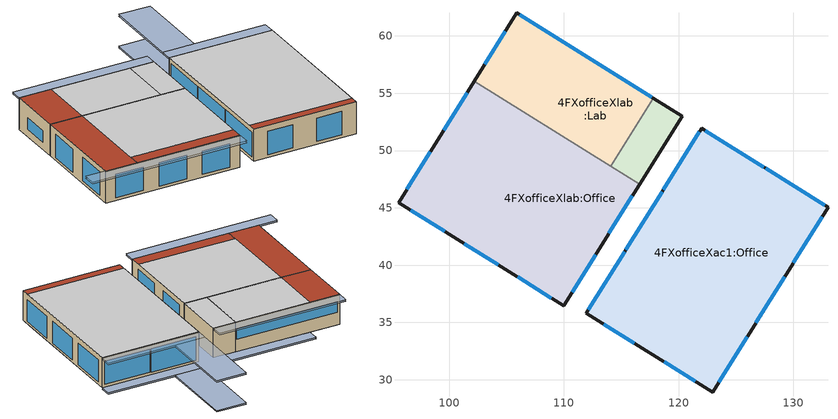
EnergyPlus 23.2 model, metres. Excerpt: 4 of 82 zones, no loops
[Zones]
4FXofficeXlab:Office
 floor outside (Project external floor): 102.66,44.56 97.15,48.01 102.19,56.06 107.7,52.62 z12; 109.98,36.45 95.56,45.46 97.15,48.01 111.57,39 z12
 floor to 3FXofficeXlab1:Office (Project internal floor_Reversed_Rev): 111.57,39 102.66,44.56 107.7,52.62 116.6,47.06 z12
 wall outside (BPS_Baseline_Wall): 102.19,56.06 95.56,45.46 109.98,36.45 116.6,47.06 z12:16
 wall to 4FXofficeXlab:AC (Project partition_Rev): 116.6,47.06 114.06,48.65 z12:16
 wall to 4FXofficeXlab:Lab (Project partition): 114.06,48.65 102.19,56.06 z12:16
 window (BPS_Baseline_External glazing_Improved - 1003): 98.34,49.91 96.29,46.63 / 101.56,55.06 99.51,51.78 / 105.94,38.98 108.9,37.13 / 101.29,41.88 104.25,40.03 / 96.64,44.79 99.6,42.94 / 113.92,42.77 115.98,46.05 / 110.7,37.62 112.76,40.9 z12.34:15.26
 ceiling to 5FXofficeXLabQ1:Office (Project internal floor_Reversed): 99.75,44.62 110.77,37.73 116.6,47.06 105.58,53.94 z16
 roof outside (BPS_Baseline_Roof_Without_skylight_improved): 98.95,43.34 109.98,36.45 110.77,37.73 99.75,44.62 z16; 95.56,45.46 98.95,43.34 105.58,53.94 102.19,56.06 z16
4FXofficeXlab:Lab
 floor outside (Project external floor): 107.7,52.62 102.19,56.06 105.9,62 111.41,58.56 z12
 floor to 3FXofficeXlab1:Lab (Project internal floor_Reversed_Rev): 114.06,48.65 107.7,52.62 111.41,58.56 117.77,54.58 z12
 wall outside (BPS_Baseline_Wall): 117.77,54.58 105.9,62 102.19,56.06 z12:16
 wall to 4FXofficeXlab:AC (Project partition_Rev): 114.06,48.65 117.77,54.58 z12:16
 window (BPS_Baseline_External glazing_Improved - 1002): 117.67,54.64 106.15,61.84 z13.65:15.08; 104.89,60.39 103.09,57.52 z12.94:14.36
 ceiling to 5FXofficeXLabQ1:Lab (Project internal floor_Reversed): 105.58,53.94 114.06,48.65 117.77,54.58 109.29,59.88 z16
 roof outside (BPS_Baseline_Roof_Without_skylight_improved): 102.19,56.06 105.58,53.94 109.29,59.88 105.9,62 z16
4FXofficeXlab:AC
 floor to 3FXofficeXlab1:AC (Project internal floor_Reversed_Rev): 116.6,47.06 114.06,48.65 117.77,54.58 120.31,52.99 z12
 wall outside (BPS_Baseline_Wall): 116.6,47.06 120.31,52.99 117.77,54.58 z12:16
 ceiling to 5FXofficeXLabQ1:AC (Project internal floor_Reversed): 114.06,48.65 116.6,47.06 120.31,52.99 117.77,54.58 z16
4FXofficeXac1:Office
 floor outside (Project external floor): 122.96,28.93 111.94,35.82 112.73,37.09 123.76,30.2 z12
 floor to 3FXofficeXac1:Office (Project internal floor): 123.76,30.2 112.73,37.09 122.01,51.93 133.03,45.04 z12
 wall outside (BPS_Baseline_Wall): 122.96,28.93 133.03,45.04 122.01,51.93 111.94,35.82 122.96,28.93 z12:16
 window (BPS_Baseline_External glazing_Improved - 1003): 130.01,40.2 132.51,44.21 / 126.75,34.98 129.25,38.99 / 123.49,29.76 125.99,33.77 / 118.75,31.56 121.44,29.89 / 113.47,34.86 116.15,33.19 z12.34:15.26; 127.44,48.54 122.31,51.74 / 132.73,45.23 127.6,48.44 / 115.3,41.19 112.13,36.12 / 118.56,46.41 115.39,41.34 / 121.82,51.63 118.65,46.56 z12.34:15.43
 ceiling to 5FXofficeXac:Office (Project internal floor_Reversed): 112.47,36.67 123.49,29.78 133.03,45.04 122.01,51.93 z16
 roof outside (BPS_Baseline_Roof_Without_skylight_improved): 111.94,35.82 122.96,28.93 123.49,29.78 112.47,36.67 z16
shading: 126.2,51.08 122.8,53.2 128.1,61.68 131.49,59.56 z11.8; 126.2,51.08 122.8,53.2 128.1,61.68 131.49,59.56 z15.8; 122.8,53.2 126.2,51.08 131.49,59.56 128.1,61.68 z12; 122.8,53.2 126.2,51.08 131.49,59.56 128.1,61.68 z16; 92.63,45.53 109.18,35.18 109.98,36.45 93.42,46.8 z16; 109.18,35.18 92.63,45.53 93.42,46.8 109.98,36.45 z15.8; 120.31,52.99 105.9,62 106.69,63.27 121.11,54.26 z15.8; 105.9,62 120.31,52.99 121.11,54.26 106.69,63.27 z16; 120.31,52.99 109.29,59.88 110.08,61.15 121.11,54.26 z11.8; 109.29,59.88 120.31,52.99 121.11,54.26 110.08,61.15 z12; 133.03,45.04 122.01,51.93 122.8,53.2 133.83,46.32 z11.8; 133.03,45.04 122.01,51.93 122.8,53.2 133.83,46.32 z15.8; 122.01,51.93 133.03,45.04 133.83,46.32 122.8,53.2 z12; 122.01,51.93 133.03,45.04 133.83,46.32 122.8,53.2 z16
[Material:NoMass] Roughness=Rough; Thermal Resistance {m2-K/W}=.15; Thermal Absorptance=0.9; Solar Absorptance=0.7; Visible Absorptance=0.7
7_RVAL_2; 8_RVAL_2
[Construction]
Project internal floor_Reversed; Project internal floor_Reversed_Rev; Project internal floor: Cast Concrete (Dense)_.1
BPS_Baseline_Roof_Without_skylight_improved: Asphalt 1_.01, MW Glass Wool (rolls)_.072, Plasterboard_.013
Project partition: Gypsum Plasterboard_.025, 7_RVAL_2, Gypsum Plasterboard_.025
Project partition_Rev: Gypsum Plasterboard_.025, 8_RVAL_2, Gypsum Plasterboard_.025
BPS_Baseline_Wall: Brickwork Outer_.1, XPS Extruded Polystyrene  - CO2 Blowing_.05, Concrete Block (Medium)_.1, Gypsum Plastering_.013
Project external floor: External Rendering_.025, MW Stone Wool (rolls)_.1482, Timber Flooring_.005
BPS_Baseline_External glazing_Improved - 1002; BPS_Baseline_External glazing_Improved - 1003: 5111, 1017, 7090
[WindowMaterial:Gas]
1017: Gas Type=Air; Thickness {m}=.012
[WindowMaterial:Glazing] Optical Data Type=Spectral; Infrared Transmittance at Normal Incidence=0; Dirt Correction Factor for Solar and Visible Transmittance=1
Name | Window Glass Spectral Data Set | Thickness {m} | Front Side Infrared Hemispherical Emissivity | Back Side Infrared Hemispherical Emissivity | Conductivity {W/m-K}
7090 | Viracon VLE1370 11.5(5VLE13-70X2+060pvb+5Starphire) <VE13-70X2-5-060-Str-5.vir> | .01092 | 0.844 | 0.844 | 0.67
5111 | Viracon  (8OptWht/060Saflex/8OptWht/060Saflex/8OptWht) <8OptiWhite3ply lam.vir> | .02667 | 0.84 | 0.84 | 0.713
[MaterialProperty:GlazingSpectralData]
Viracon  (8OptWht/060Saflex/8OptWht/060Saflex/8OptWht) <8OptiWhite3ply lam.vir>: 0.3, 0, 0.049, 0.049, 0.305, 0, 0.048, 0.049, 0.31, 0, 0.048, 0.048, 0.315, 0, 0.048, 0.048, 0.32, 0, 0.047, 0.048, 0.325, 0, 0.047, 0.047, 0.33, 0, 0.046, 0.046, 0.335, 0, 0.045, 0.046, 0.34, 0, 0.046, 0.046, 0.345, 0, 0.046, 0.047, 0.35, 0, 0.046, 0.047, 0.355, 0, 0.046, 0.046, 0.36, 0, 0.046, 0.046, 0.365, 0, 0.045, 0.045, 0.37, 0, 0.045, 0.045, 0.375, 0, 0.045, 0.045, 0.38, 0, 0.045, 0.045, 0.385, 0, 0.045, 0.045, 0.39, 0.007, 0.045, 0.045, 0.395, 0.095, 0.045, 0.046, 0.4, 0.34, 0.051, 0.052, 0.41, 0.742, 0.074, 0.074, 0.42, 0.843, 0.082, 0.082, 0.43, 0.865, 0.084, 0.084, 0.44, 0.872, 0.084, 0.084, 0.45, 0.877, 0.084, 0.084, 0.46, 0.881, 0.084, 0.084, 0.47, 0.884, 0.084, 0.084, 0.48, 0.886, 0.084, 0.084, 0.49, 0.888, 0.085, 0.085, 0.5, 0.891, 0.085, 0.084, 0.51, 0.892, 0.084, 0.084, 0.52, 0.893, 0.084, 0.084, 0.53, 0.893, 0.084, 0.084, 0.54, 0.893, 0.084, 0.083, 0.55, 0.894, 0.084, 0.083, 0.56, 0.893, 0.084, 0.083, 0.57, 0.89, 0.083, 0.083, 0.58, 0.885, 0.083, 0.082, 0.59, 0.88, 0.082, 0.082, 0.6, 0.877, 0.082, 0.082, 0.61, 0.876, 0.082, 0.081, 0.62, 0.872, 0.081, 0.081, 0.63, 0.869, 0.081, 0.081, 0.64, 0.865, 0.081, 0.081, 0.65, 0.863, 0.08, 0.08, 0.66, 0.86, 0.08, 0.08, 0.67, 0.859, 0.08, 0.08, 0.68, 0.858, 0.08, 0.08, 0.69, 0.857, 0.081, 0.081, 0.7, 0.855, 0.083, 0.082, 0.71, 0.852, 0.085, 0.083, 0.72, 0.849, 0.087, 0.085, 0.73, 0.844, 0.089, 0.087, 0.74, 0.838, 0.091, 0.088, 0.75, 0.834, 0.092, 0.089, 0.76, 0.83, 0.093, 0.09, 0.77, 0.826, 0.093, 0.09, 0.78, 0.822, 0.093, 0.09, 0.79, 0.819, 0.093, 0.09, 0.8, 0.814, 0.093, 0.09, 0.81, 0.81, 0.093, 0.09, 0.82, 0.807, 0.092, 0.089, 0.83, 0.801, 0.092, 0.089, 0.84, 0.797, 0.1, 0.097, 0.85, 0.794, 0.101, 0.098, 0.86, 0.79, 0.102, 0.098, 0.87, 0.786, 0.1, 0.095, 0.88, 0.782, 0.096, 0.091, 0.89, 0.777, 0.092, 0.087, 0.9, 0.768, 0.088, 0.084, 0.91, 0.757, 0.085, 0.081, 0.92, 0.754, 0.084, 0.079, 0.93, 0.759, 0.084, 0.079, 0.94, 0.763, 0.084, 0.079, 0.95, 0.763, 0.083, 0.079, 0.96, 0.761, 0.082, 0.078, 0.97, 0.757, 0.082, 0.078, 0.98, 0.754, 0.082, 0.077, 0.99, 0.751, 0.081, 0.076, 1, 0.749, 0.081, 0.076, 1.05, 0.746, 0.08, 0.076, 1.1, 0.749, 0.081, 0.076, 1.15, 0.693, 0.075, 0.071, 1.2, 0.517, 0.06, 0.058, 1.25, 0.678, 0.074, 0.069, 1.3, 0.733, 0.079, 0.074, 1.35, 0.717, 0.077, 0.073, 1.4, 0.556, 0.063, 0.06, 1.45, 0.448, 0.055, 0.053, 1.5, 0.589, 0.065, 0.062, 1.55, 0.635, 0.069, 0.066, 1.6, 0.669, 0.073, 0.069, 1.65, 0.666, 0.072, 0.068, 1.7, 0.12, 0.042, 0.042, 1.75, 0.107, 0.042, 0.041, 1.8, 0.285, 0.047, 0.046, 1.85, 0.342, 0.05, 0.048, 1.9, 0.319, 0.048, 0.047, 1.95, 0.301, 0.047, 0.046, 2, 0.339, 0.048, 0.047, 2.05, 0.183, 0.043, 0.042, 2.1, 0.169, 0.042, 0.042, 2.15, 0.198, 0.043, 0.043, 2.2, 0.176, 0.042, 0.042, 2.25, 0.041, 0.04, 0.04, 2.3, 0, 0.04, 0.039, 2.35, 0, 0.04, 0.039, 2.4, 0, 0.04, 0.039, 2.45, 0, 0.04, 0.039, 2.5, 0, 0.037, 0.029
[Material] Roughness=Rough; Thermal Absorptance=0.9
Name | Thickness {m} | Conductivity {W/m-K} | Density {kg/m3} | Specific Heat {J/kg-K} | Solar Absorptance | Visible Absorptance
Cast Concrete (Dense)_.1 | .1 | 1.4 | 2100 | 840 | 0.6 | 0.6
Asphalt 1_.01 | .01 | 0.7 | 2100 | 1000 | 0.85 | 0.9
MW Glass Wool (rolls)_.072 | .072 | 0.04 | 12 | 840 | 0.6 | 0.6
Plasterboard_.013 | .013 | 0.25 | 2800 | 896 | 0.5 | 0.5
Gypsum Plasterboard_.025 | .025 | 0.25 | 900 | 1000 | 0.5 | 0.5
Brickwork Outer_.1 | .1 | 0.84 | 1700 | 800 | 0.7 | 0.7
Concrete Block (Medium)_.1 | .1 | 0.51 | 1400 | 1000 | 0.6 | 0.6
Gypsum Plastering_.013 | .013 | 0.4 | 1000 | 1000 | 0.5 | 0.5
XPS Extruded Polystyrene  - CO2 Blowing_.05 | .05 | 0.034 | 35 | 1400 | 0.6 | 0.6
External Rendering_.025 | .025 | 0.5 | 1300 | 1000 | 0.7 | 0.7
MW Stone Wool (rolls)_.1482 | .1482 | 0.04 | 30 | 840 | 0.6 | 0.6
Timber Flooring_.005 | .005 | 0.14 | 650 | 1200 | 0.78 | 0.78
